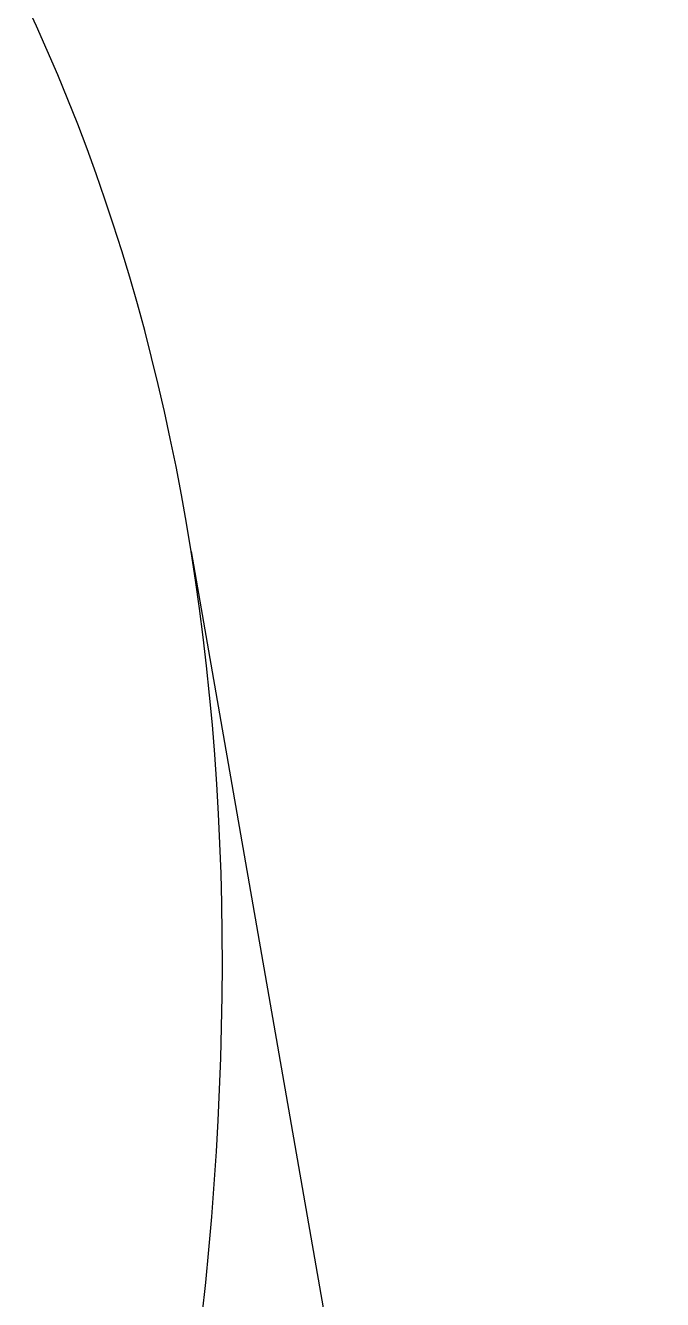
# Model space of a CAD drawing. Header units: millimetres. Extents: x -1838618 to -1600818, y -1770412 to -1553248.
# Drawn here: x -1652906 to -1652636, y -1646898 to -1646359 of the extents above; entities that cross this region are included whole.
import ezdxf

# ---------------------------------------------------------------- set-up
doc = ezdxf.new("R2010")
doc.units = ezdxf.units.MM
doc.header["$LTSCALE"] = 100
doc.layers.add('ANCHOR_MOUTH_SURFACE_-_VISIBLE', color=164, linetype='Continuous')

msp = doc.modelspace()

# ---------------------------------------------------------------- linework, layer by layer
at = {"layer": 'ANCHOR_MOUTH_SURFACE_-_VISIBLE', "color": 6}
for points in [[(-1652830.79, -1646904.78), (-1652829.32, -1646890.94), (-1652827.99, -1646877.09), (-1652826.79, -1646863.22), (-1652825.73, -1646849.35), (-1652824.8, -1646835.46), (-1652824.06, -1646822.35), (-1652823.44, -1646809.24), (-1652822.95, -1646796.11), (-1652822.59, -1646782.99), (-1652822.37, -1646769.86), (-1652822.29, -1646756.73), (-1652822.34, -1646743.6), (-1652822.54, -1646730.47), (-1652822.86, -1646717.89), (-1652823.31, -1646705.31), (-1652823.91, -1646692.74), (-1652824.64, -1646680.17), (-1652825.51, -1646667.62), (-1652826.52, -1646655.07), (-1652827.68, -1646642.54), (-1652828.98, -1646630.03), (-1652830.39, -1646617.94), (-1652831.93, -1646605.86), (-1652833.62, -1646593.81), (-1652835.46, -1646581.78), (-1652837.44, -1646569.77), (-1652839.57, -1646557.78), (-1652841.86, -1646545.83), (-1652844.29, -1646533.9), (-1652846.79, -1646522.45), (-1652849.42, -1646511.03), (-1652852.21, -1646499.64), (-1652855.14, -1646488.3), (-1652858.23, -1646476.99), (-1652861.47, -1646465.72), (-1652864.86, -1646454.5), (-1652868.4, -1646443.33), (-1652871.95, -1646432.66), (-1652875.64, -1646422.04), (-1652879.48, -1646411.47), (-1652883.47, -1646400.96), (-1652887.6, -1646390.5), (-1652891.89, -1646380.1), (-1652896.32, -1646369.77), (-1652900.9, -1646359.5), (-1652905.55, -1646349.49)], [(-1652835.46, -1646581.78), (-1652636.13, -1647724.07)]]:
    msp.add_lwpolyline(points, dxfattribs=at)

doc.saveas('drawing.dxf')
